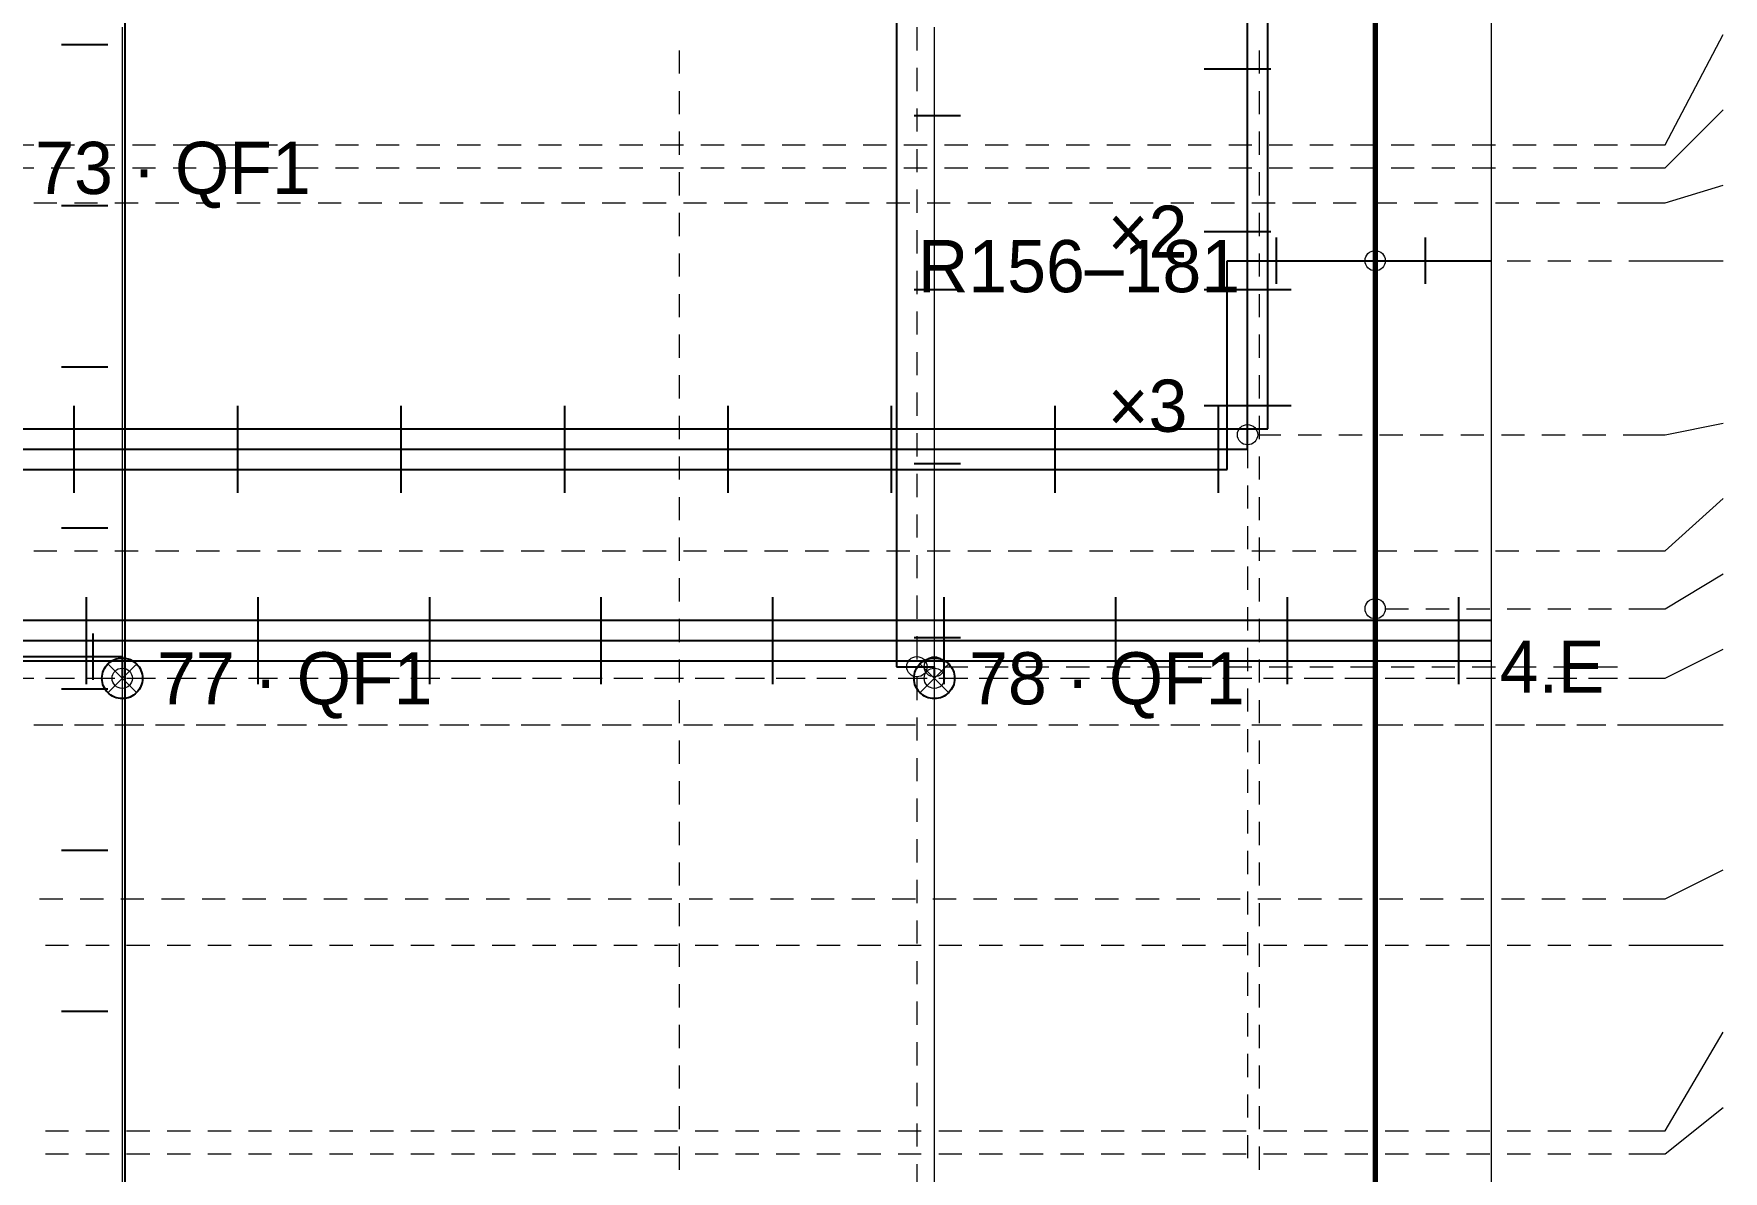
# Paper-space layout '08 Розгортки' of a CAD drawing. Header units: millimetres. Extents: x 0 to 841, y 0 to 594.
# Drawn here: x 729.1 to 787.4, y 454.8 to 494.1 of the extents above; entities that cross this region are included whole.
import ezdxf
from ezdxf.enums import TextEntityAlignment as Align

# ---------------------------------------------------------------- set-up
doc = ezdxf.new("R2010")
doc.units = ezdxf.units.MM
doc.linetypes.add('E_CABLE_DASH', pattern=[450, 300, -150])
for name, color, linetype in [('E-ELEV', 7, 'Continuous'), ('M-FIX', 7, 'Continuous'), ('W-CABLE-DEVICE', 1, 'E_CABLE_DASH'), ('W-CABLE-LIGHT', 1, 'E_CABLE_DASH'), ('W-CABLE-SOCKET', 1, 'E_CABLE_DASH')]:
    doc.layers.add(name, color=color, linetype=linetype)
doc.styles.add('PLEX_LIGHT', font='IBMPlexSans-Light.ttf')

psp = doc.layouts.new('08 Розгортки')

# ---------------------------------------------------------------- linework, layer by layer
at = {"layer": 'E-ELEV', "lineweight": 13, "true_color": 0xd9d3c8}
for p, q in [((732.156, 494.282), (732.156, 493.482)), ((759.556, 494.282), (759.556, 493.482)), ((760.156, 494.282), (760.156, 493.482)), ((732.156, 493.682), (732.156, 492.882)), ((751.356, 493.482), (751.356, 492.682)), ((760.156, 493.682), (760.156, 492.882)), ((771.356, 493.482), (771.356, 492.682)), ((732.156, 492.882), (732.156, 492.082)), ((759.556, 492.882), (759.556, 492.082)), ((760.156, 492.882), (760.156, 492.082)), ((732.156, 492.282), (732.156, 491.482)), ((760.156, 492.282), (760.156, 491.482)), ((751.356, 492.082), (751.356, 491.282)), ((771.356, 492.082), (771.356, 491.282)), ((732.156, 491.482), (732.156, 490.682)), ((759.556, 491.482), (759.556, 490.682)), ((760.156, 491.482), (760.156, 490.682)), ((732.156, 490.882), (732.156, 490.082)), ((751.356, 490.682), (751.356, 489.882)), ((760.156, 490.882), (760.156, 490.082)), ((771.356, 490.682), (771.356, 489.882)), ((728.306, 490.232), (729.106, 490.232)), ((729.706, 490.232), (730.506, 490.232)), ((731.106, 490.232), (731.906, 490.232)), ((732.156, 490.082), (732.156, 489.282)), ((732.506, 490.232), (733.306, 490.232)), ((733.906, 490.232), (734.706, 490.232)), ((735.306, 490.232), (736.106, 490.232)), ((736.706, 490.232), (737.506, 490.232)), ((738.106, 490.232), (738.906, 490.232)), ((739.506, 490.232), (740.306, 490.232)), ((740.906, 490.232), (741.706, 490.232)), ((742.306, 490.232), (743.106, 490.232)), ((743.706, 490.232), (744.506, 490.232)), ((745.106, 490.232), (745.906, 490.232)), ((746.506, 490.232), (747.306, 490.232)), ((747.906, 490.232), (748.706, 490.232)), ((749.306, 490.232), (750.106, 490.232)), ((750.706, 490.232), (751.506, 490.232)), ((752.106, 490.232), (752.906, 490.232)), ((753.506, 490.232), (754.306, 490.232)), ((754.906, 490.232), (755.706, 490.232)), ((756.306, 490.232), (757.106, 490.232)), ((757.706, 490.232), (758.506, 490.232)), ((759.106, 490.232), (759.906, 490.232)), ((759.556, 490.082), (759.556, 489.282)), ((760.156, 490.082), (760.156, 489.282)), ((760.506, 490.232), (761.306, 490.232)), ((761.906, 490.232), (762.706, 490.232)), ((763.306, 490.232), (764.106, 490.232)), ((764.706, 490.232), (765.506, 490.232)), ((766.106, 490.232), (766.906, 490.232)), ((767.506, 490.232), (768.306, 490.232)), ((768.906, 490.232), (769.706, 490.232)), ((770.306, 490.232), (771.106, 490.232)), ((771.706, 490.232), (772.506, 490.232)), ((773.106, 490.232), (773.906, 490.232)), ((774.506, 490.232), (775.306, 490.232)), ((775.906, 490.232), (776.706, 490.232)), ((777.306, 490.232), (778.106, 490.232)), ((778.706, 490.232), (779.506, 490.232)), ((780.106, 490.232), (780.906, 490.232)), ((781.506, 490.232), (782.306, 490.232)), ((782.906, 490.232), (783.706, 490.232)), ((728.306, 489.432), (729.106, 489.432)), ((729.706, 489.432), (730.506, 489.432)), ((731.106, 489.432), (731.906, 489.432)), ((732.156, 489.482), (732.156, 488.682)), ((732.506, 489.432), (733.306, 489.432)), ((733.906, 489.432), (734.706, 489.432)), ((735.306, 489.432), (736.106, 489.432)), ((736.706, 489.432), (737.506, 489.432)), ((738.106, 489.432), (738.906, 489.432)), ((739.506, 489.432), (740.306, 489.432)), ((740.906, 489.432), (741.706, 489.432)), ((742.306, 489.432), (743.106, 489.432)), ((743.706, 489.432), (744.506, 489.432)), ((745.106, 489.432), (745.906, 489.432)), ((746.506, 489.432), (747.306, 489.432)), ((747.906, 489.432), (748.706, 489.432)), ((749.306, 489.432), (750.106, 489.432)), ((750.706, 489.432), (751.506, 489.432)), ((752.106, 489.432), (752.906, 489.432)), ((753.506, 489.432), (754.306, 489.432)), ((754.906, 489.432), (755.706, 489.432)), ((756.306, 489.432), (757.106, 489.432)), ((757.706, 489.432), (758.506, 489.432)), ((759.106, 489.432), (759.906, 489.432)), ((760.156, 489.482), (760.156, 488.682)), ((760.506, 489.432), (761.306, 489.432)), ((761.906, 489.432), (762.706, 489.432)), ((763.306, 489.432), (764.106, 489.432)), ((764.706, 489.432), (765.506, 489.432)), ((766.106, 489.432), (766.906, 489.432)), ((767.506, 489.432), (768.306, 489.432)), ((768.906, 489.432), (769.706, 489.432)), ((770.306, 489.432), (771.106, 489.432)), ((771.706, 489.432), (772.506, 489.432)), ((773.106, 489.432), (773.906, 489.432)), ((774.506, 489.432), (775.306, 489.432)), ((775.906, 489.432), (776.706, 489.432)), ((777.306, 489.432), (778.106, 489.432)), ((778.706, 489.432), (779.506, 489.432)), ((780.106, 489.432), (780.906, 489.432)), ((781.506, 489.432), (782.306, 489.432)), ((782.906, 489.432), (783.706, 489.432)), ((751.356, 489.282), (751.356, 488.482)), ((771.356, 489.282), (771.356, 488.482)), ((729.106, 488.232), (729.906, 488.232)), ((730.506, 488.232), (731.306, 488.232)), ((731.906, 488.232), (732.706, 488.232)), ((732.156, 488.682), (732.156, 487.882)), ((733.306, 488.232), (734.106, 488.232)), ((734.706, 488.232), (735.506, 488.232)), ((736.106, 488.232), (736.906, 488.232)), ((737.506, 488.232), (738.306, 488.232)), ((738.906, 488.232), (739.706, 488.232)), ((740.306, 488.232), (741.106, 488.232)), ((741.706, 488.232), (742.506, 488.232)), ((743.106, 488.232), (743.906, 488.232)), ((744.506, 488.232), (745.306, 488.232)), ((745.906, 488.232), (746.706, 488.232)), ((747.306, 488.232), (748.106, 488.232)), ((748.706, 488.232), (749.506, 488.232)), ((750.106, 488.232), (750.906, 488.232)), ((751.506, 488.232), (752.306, 488.232)), ((752.906, 488.232), (753.706, 488.232)), ((754.306, 488.232), (755.106, 488.232)), ((755.706, 488.232), (756.506, 488.232)), ((757.106, 488.232), (757.906, 488.232)), ((758.506, 488.232), (759.306, 488.232)), ((759.556, 488.682), (759.556, 487.882)), ((759.906, 488.232), (760.706, 488.232)), ((760.156, 488.682), (760.156, 487.882)), ((761.306, 488.232), (762.106, 488.232)), ((762.706, 488.232), (763.506, 488.232)), ((764.106, 488.232), (764.906, 488.232)), ((765.506, 488.232), (766.306, 488.232)), ((766.906, 488.232), (767.706, 488.232)), ((768.306, 488.232), (769.106, 488.232)), ((769.706, 488.232), (770.506, 488.232)), ((771.106, 488.232), (771.906, 488.232)), ((772.506, 488.232), (773.306, 488.232)), ((773.906, 488.232), (774.706, 488.232)), ((775.306, 488.232), (776.106, 488.232)), ((776.706, 488.232), (777.506, 488.232)), ((778.106, 488.232), (778.906, 488.232)), ((779.506, 488.232), (780.306, 488.232)), ((780.906, 488.232), (781.706, 488.232)), ((782.306, 488.232), (783.106, 488.232)), ((783.706, 488.232), (784.156, 488.232)), ((732.156, 488.082), (732.156, 487.282)), ((751.356, 487.882), (751.356, 487.082)), ((760.156, 488.082), (760.156, 487.282)), ((771.356, 487.882), (771.356, 487.082)), ((732.156, 487.282), (732.156, 486.482)), ((759.556, 487.282), (759.556, 486.482)), ((760.156, 487.282), (760.156, 486.482)), ((732.156, 486.682), (732.156, 485.882)), ((751.356, 486.482), (751.356, 485.682)), ((760.156, 486.682), (760.156, 485.882)), ((771.356, 486.482), (771.356, 485.682)), ((732.156, 485.882), (732.156, 485.082)), ((759.556, 485.882), (759.556, 485.082)), ((760.156, 485.882), (760.156, 485.082)), ((775.706, 486.232), (776.506, 486.232)), ((777.106, 486.232), (777.906, 486.232)), ((778.506, 486.232), (779.306, 486.232)), ((779.906, 486.232), (780.706, 486.232)), ((781.306, 486.232), (782.106, 486.232)), ((782.706, 486.232), (783.506, 486.232)), ((784.106, 486.232), (784.156, 486.232)), ((732.156, 485.282), (732.156, 484.482)), ((760.156, 485.282), (760.156, 484.482)), ((751.356, 485.082), (751.356, 484.282)), ((771.356, 485.082), (771.356, 484.282)), ((732.156, 484.482), (732.156, 483.682)), ((759.556, 484.482), (759.556, 483.682)), ((760.156, 484.482), (760.156, 483.682)), ((732.156, 483.882), (732.156, 483.082)), ((751.356, 483.682), (751.356, 482.882)), ((760.156, 483.882), (760.156, 483.082)), ((771.356, 483.682), (771.356, 482.882)), ((732.156, 483.082), (732.156, 482.282)), ((759.556, 483.082), (759.556, 482.282)), ((760.156, 483.082), (760.156, 482.282)), ((732.156, 482.482), (732.156, 481.682)), ((760.156, 482.482), (760.156, 481.682)), ((751.356, 482.282), (751.356, 481.482)), ((771.356, 482.282), (771.356, 481.482)), ((732.156, 481.682), (732.156, 480.882)), ((759.556, 481.682), (759.556, 480.882)), ((760.156, 481.682), (760.156, 480.882)), ((732.156, 481.082), (732.156, 480.282)), ((751.356, 480.882), (751.356, 480.082)), ((760.156, 481.082), (760.156, 480.282)), ((771.356, 480.882), (771.356, 480.082)), ((732.156, 480.282), (732.156, 479.482)), ((759.556, 480.282), (759.556, 479.482)), ((760.156, 480.282), (760.156, 479.482)), ((771.306, 480.232), (772.106, 480.232)), ((772.706, 480.232), (773.506, 480.232)), ((774.106, 480.232), (774.906, 480.232)), ((775.506, 480.232), (776.306, 480.232)), ((776.906, 480.232), (777.706, 480.232)), ((778.306, 480.232), (779.106, 480.232)), ((779.706, 480.232), (780.506, 480.232)), ((781.106, 480.232), (781.906, 480.232)), ((782.506, 480.232), (783.306, 480.232)), ((783.906, 480.232), (784.156, 480.232)), ((732.156, 479.682), (732.156, 478.882)), ((751.356, 479.482), (751.356, 478.682)), ((760.156, 479.682), (760.156, 478.882)), ((770.956, 479.882), (770.956, 479.082)), ((771.356, 479.482), (771.356, 478.682)), ((732.156, 478.882), (732.156, 478.082)), ((759.556, 478.882), (759.556, 478.082)), ((760.156, 478.882), (760.156, 478.082)), ((732.156, 478.282), (732.156, 477.482)), ((760.156, 478.282), (760.156, 477.482)), ((770.956, 478.482), (770.956, 477.682)), ((751.356, 478.082), (751.356, 477.282)), ((771.356, 478.082), (771.356, 477.282)), ((732.156, 477.482), (732.156, 476.682)), ((759.556, 477.482), (759.556, 476.682)), ((760.156, 477.482), (760.156, 476.682)), ((770.956, 477.082), (770.956, 476.282)), ((732.156, 476.882), (732.156, 476.082)), ((751.356, 476.682), (751.356, 475.882)), ((760.156, 476.882), (760.156, 476.082)), ((771.356, 476.682), (771.356, 475.882)), ((729.106, 476.232), (729.906, 476.232)), ((730.506, 476.232), (731.306, 476.232)), ((731.906, 476.232), (732.706, 476.232)), ((732.156, 476.082), (732.156, 475.282)), ((733.306, 476.232), (734.106, 476.232)), ((734.706, 476.232), (735.506, 476.232)), ((736.106, 476.232), (736.906, 476.232)), ((737.506, 476.232), (738.306, 476.232)), ((738.906, 476.232), (739.706, 476.232)), ((740.306, 476.232), (741.106, 476.232)), ((741.706, 476.232), (742.506, 476.232)), ((743.106, 476.232), (743.906, 476.232)), ((744.506, 476.232), (745.306, 476.232)), ((745.906, 476.232), (746.706, 476.232)), ((747.306, 476.232), (748.106, 476.232)), ((748.706, 476.232), (749.506, 476.232)), ((750.106, 476.232), (750.906, 476.232)), ((751.506, 476.232), (752.306, 476.232)), ((752.906, 476.232), (753.706, 476.232)), ((754.306, 476.232), (755.106, 476.232)), ((755.706, 476.232), (756.506, 476.232)), ((757.106, 476.232), (757.906, 476.232)), ((758.506, 476.232), (759.306, 476.232)), ((759.556, 476.082), (759.556, 475.282)), ((759.906, 476.232), (760.706, 476.232)), ((760.156, 476.082), (760.156, 475.282)), ((761.306, 476.232), (762.106, 476.232)), ((762.706, 476.232), (763.506, 476.232)), ((764.106, 476.232), (764.906, 476.232)), ((765.506, 476.232), (766.306, 476.232)), ((766.906, 476.232), (767.706, 476.232)), ((768.306, 476.232), (769.106, 476.232)), ((769.706, 476.232), (770.506, 476.232)), ((771.106, 476.232), (771.906, 476.232)), ((772.506, 476.232), (773.306, 476.232)), ((773.906, 476.232), (774.706, 476.232)), ((775.306, 476.232), (776.106, 476.232)), ((776.706, 476.232), (777.506, 476.232)), ((778.106, 476.232), (778.906, 476.232)), ((779.506, 476.232), (780.306, 476.232)), ((780.906, 476.232), (781.706, 476.232)), ((782.306, 476.232), (783.106, 476.232)), ((783.706, 476.232), (784.156, 476.232)), ((732.156, 475.482), (732.156, 474.682)), ((760.156, 475.482), (760.156, 474.682)), ((770.956, 475.682), (770.956, 474.882)), ((751.356, 475.282), (751.356, 474.482)), ((771.356, 475.282), (771.356, 474.482)), ((732.156, 474.682), (732.156, 473.882)), ((759.556, 474.682), (759.556, 473.882)), ((760.156, 474.682), (760.156, 473.882)), ((770.956, 474.282), (770.956, 473.482)), ((775.706, 474.232), (776.506, 474.232)), ((777.106, 474.232), (777.906, 474.232)), ((778.506, 474.232), (779.306, 474.232)), ((779.906, 474.232), (780.706, 474.232)), ((781.306, 474.232), (782.106, 474.232)), ((782.706, 474.232), (783.506, 474.232)), ((784.106, 474.232), (784.156, 474.232)), ((732.156, 474.082), (732.156, 473.282)), ((751.356, 473.882), (751.356, 473.082)), ((760.156, 474.082), (760.156, 473.282)), ((771.356, 473.882), (771.356, 473.082)), ((732.156, 473.282), (732.156, 472.482)), ((759.556, 473.282), (759.556, 472.482)), ((760.156, 473.282), (760.156, 472.482)), ((732.156, 472.682), (732.156, 471.882)), ((751.356, 472.482), (751.356, 471.682)), ((760.156, 472.682), (760.156, 471.882)), ((770.956, 472.882), (770.956, 472.082)), ((771.356, 472.482), (771.356, 471.682)), ((728.306, 471.832), (729.106, 471.832)), ((728.306, 471.832), (729.106, 471.832)), ((729.506, 471.832), (730.306, 471.832)), ((729.706, 471.832), (730.506, 471.832)), ((729.706, 471.832), (730.506, 471.832)), ((730.906, 471.832), (731.706, 471.832)), ((731.106, 471.832), (731.906, 471.832)), ((731.106, 471.832), (731.906, 471.832)), ((732.156, 471.882), (732.156, 471.082)), ((732.306, 471.832), (733.106, 471.832)), ((732.506, 471.832), (733.306, 471.832)), ((732.506, 471.832), (733.306, 471.832)), ((732.506, 471.832), (733.306, 471.832)), ((733.706, 471.832), (734.506, 471.832)), ((733.906, 471.832), (734.706, 471.832)), ((733.906, 471.832), (734.706, 471.832)), ((733.906, 471.832), (734.706, 471.832)), ((735.106, 471.832), (735.906, 471.832)), ((735.306, 471.832), (736.106, 471.832)), ((735.306, 471.832), (736.106, 471.832)), ((735.306, 471.832), (736.106, 471.832)), ((736.506, 471.832), (737.306, 471.832)), ((736.706, 471.832), (737.506, 471.832)), ((736.706, 471.832), (737.506, 471.832)), ((736.706, 471.832), (737.506, 471.832)), ((737.906, 471.832), (738.706, 471.832)), ((738.106, 471.832), (738.906, 471.832)), ((738.106, 471.832), (738.906, 471.832)), ((738.106, 471.832), (738.906, 471.832)), ((739.306, 471.832), (740.106, 471.832)), ((739.506, 471.832), (740.306, 471.832)), ((739.506, 471.832), (740.306, 471.832)), ((739.506, 471.832), (740.306, 471.832)), ((740.706, 471.832), (741.506, 471.832)), ((740.906, 471.832), (741.706, 471.832)), ((740.906, 471.832), (741.706, 471.832)), ((740.906, 471.832), (741.706, 471.832)), ((742.106, 471.832), (742.906, 471.832)), ((742.306, 471.832), (743.106, 471.832)), ((742.306, 471.832), (743.106, 471.832)), ((742.306, 471.832), (743.106, 471.832)), ((743.506, 471.832), (744.306, 471.832)), ((743.706, 471.832), (744.506, 471.832)), ((743.706, 471.832), (744.506, 471.832)), ((743.706, 471.832), (744.506, 471.832)), ((744.906, 471.832), (745.706, 471.832)), ((745.106, 471.832), (745.906, 471.832)), ((745.106, 471.832), (745.906, 471.832)), ((745.106, 471.832), (745.906, 471.832)), ((746.306, 471.832), (747.106, 471.832)), ((746.506, 471.832), (747.306, 471.832)), ((746.506, 471.832), (747.306, 471.832)), ((746.506, 471.832), (747.306, 471.832)), ((747.706, 471.832), (748.506, 471.832)), ((747.906, 471.832), (748.706, 471.832)), ((747.906, 471.832), (748.706, 471.832)), ((747.906, 471.832), (748.706, 471.832)), ((749.106, 471.832), (749.906, 471.832)), ((749.306, 471.832), (750.106, 471.832)), ((749.306, 471.832), (750.106, 471.832)), ((749.306, 471.832), (750.106, 471.832)), ((750.506, 471.832), (751.306, 471.832)), ((750.706, 471.832), (751.506, 471.832)), ((750.706, 471.832), (751.506, 471.832)), ((750.706, 471.832), (751.506, 471.832)), ((751.906, 471.832), (752.706, 471.832)), ((752.106, 471.832), (752.906, 471.832)), ((752.106, 471.832), (752.906, 471.832)), ((752.106, 471.832), (752.906, 471.832)), ((753.306, 471.832), (754.106, 471.832)), ((753.506, 471.832), (754.306, 471.832)), ((753.506, 471.832), (754.306, 471.832)), ((753.506, 471.832), (754.306, 471.832)), ((754.706, 471.832), (755.506, 471.832)), ((754.906, 471.832), (755.706, 471.832)), ((754.906, 471.832), (755.706, 471.832)), ((754.906, 471.832), (755.706, 471.832)), ((756.106, 471.832), (756.906, 471.832)), ((756.306, 471.832), (757.106, 471.832)), ((756.306, 471.832), (757.106, 471.832)), ((756.306, 471.832), (757.106, 471.832)), ((757.506, 471.832), (758.306, 471.832)), ((757.706, 471.832), (758.506, 471.832)), ((757.706, 471.832), (758.506, 471.832)), ((757.706, 471.832), (758.506, 471.832)), ((758.906, 471.832), (759.706, 471.832)), ((759.106, 471.832), (759.906, 471.832)), ((759.106, 471.832), (759.906, 471.832)), ((759.106, 471.832), (759.906, 471.832)), ((759.556, 471.882), (759.556, 471.082)), ((759.556, 471.882), (759.556, 471.082)), ((760.156, 471.882), (760.156, 471.082)), ((760.306, 471.832), (761.106, 471.832)), ((760.506, 472.232), (761.306, 472.232)), ((760.506, 471.832), (761.306, 471.832)), ((760.506, 471.832), (761.306, 471.832)), ((760.506, 471.832), (761.306, 471.832)), ((760.506, 471.832), (761.306, 471.832)), ((761.706, 471.832), (762.506, 471.832)), ((761.906, 472.232), (762.706, 472.232)), ((761.906, 471.832), (762.706, 471.832)), ((761.906, 471.832), (762.706, 471.832)), ((761.906, 471.832), (762.706, 471.832)), ((761.906, 471.832), (762.706, 471.832)), ((763.106, 471.832), (763.906, 471.832)), ((763.306, 472.232), (764.106, 472.232)), ((763.306, 471.832), (764.106, 471.832)), ((763.306, 471.832), (764.106, 471.832)), ((763.306, 471.832), (764.106, 471.832)), ((763.306, 471.832), (764.106, 471.832)), ((764.506, 471.832), (765.306, 471.832)), ((764.706, 472.232), (765.506, 472.232)), ((764.706, 471.832), (765.506, 471.832)), ((764.706, 471.832), (765.506, 471.832)), ((764.706, 471.832), (765.506, 471.832)), ((764.706, 471.832), (765.506, 471.832)), ((765.906, 471.832), (766.706, 471.832)), ((766.106, 472.232), (766.906, 472.232)), ((766.106, 471.832), (766.906, 471.832)), ((766.106, 471.832), (766.906, 471.832)), ((766.106, 471.832), (766.906, 471.832)), ((766.106, 471.832), (766.906, 471.832)), ((767.306, 471.832), (768.106, 471.832)), ((767.506, 472.232), (768.306, 472.232)), ((767.506, 471.832), (768.306, 471.832)), ((767.506, 471.832), (768.306, 471.832)), ((767.506, 471.832), (768.306, 471.832)), ((767.506, 471.832), (768.306, 471.832)), ((768.706, 471.832), (769.506, 471.832)), ((768.906, 472.232), (769.706, 472.232)), ((768.906, 471.832), (769.706, 471.832)), ((768.906, 471.832), (769.706, 471.832)), ((768.906, 471.832), (769.706, 471.832)), ((768.906, 471.832), (769.706, 471.832)), ((770.106, 471.832), (770.906, 471.832)), ((770.306, 472.232), (771.106, 472.232)), ((770.306, 471.832), (771.106, 471.832)), ((770.306, 471.832), (771.106, 471.832)), ((770.306, 471.832), (771.106, 471.832)), ((770.306, 471.832), (771.106, 471.832)), ((771.506, 471.832), (772.306, 471.832)), ((771.706, 472.232), (772.506, 472.232)), ((771.706, 471.832), (772.506, 471.832)), ((771.706, 471.832), (772.506, 471.832)), ((771.706, 471.832), (772.506, 471.832)), ((771.706, 471.832), (772.506, 471.832)), ((772.906, 471.832), (773.706, 471.832)), ((773.106, 472.232), (773.906, 472.232)), ((773.106, 471.832), (773.906, 471.832)), ((773.106, 471.832), (773.906, 471.832)), ((773.106, 471.832), (773.906, 471.832)), ((773.106, 471.832), (773.906, 471.832)), ((774.306, 471.832), (775.106, 471.832)), ((774.506, 472.232), (775.306, 472.232)), ((774.506, 471.832), (775.306, 471.832)), ((774.506, 471.832), (775.306, 471.832)), ((774.506, 471.832), (775.306, 471.832)), ((774.506, 471.832), (775.306, 471.832)), ((775.706, 471.832), (776.506, 471.832)), ((775.906, 472.232), (776.706, 472.232)), ((775.906, 471.832), (776.706, 471.832)), ((775.906, 471.832), (776.706, 471.832)), ((775.906, 471.832), (776.706, 471.832)), ((775.906, 471.832), (776.706, 471.832)), ((777.106, 471.832), (777.906, 471.832)), ((777.306, 472.232), (778.106, 472.232)), ((777.306, 471.832), (778.106, 471.832)), ((777.306, 471.832), (778.106, 471.832)), ((777.306, 471.832), (778.106, 471.832)), ((777.306, 471.832), (778.106, 471.832)), ((778.506, 471.832), (779.306, 471.832)), ((778.706, 472.232), (779.506, 472.232)), ((778.706, 471.832), (779.506, 471.832)), ((778.706, 471.832), (779.506, 471.832)), ((778.706, 471.832), (779.506, 471.832)), ((778.706, 471.832), (779.506, 471.832)), ((779.906, 471.832), (780.706, 471.832)), ((780.106, 472.232), (780.906, 472.232)), ((780.106, 471.832), (780.906, 471.832)), ((780.106, 471.832), (780.906, 471.832)), ((780.106, 471.832), (780.906, 471.832)), ((780.106, 471.832), (780.906, 471.832)), ((781.306, 471.832), (782.106, 471.832)), ((781.506, 472.232), (782.306, 472.232)), ((781.506, 471.832), (782.306, 471.832)), ((781.506, 471.832), (782.306, 471.832)), ((781.506, 471.832), (782.306, 471.832)), ((781.506, 471.832), (782.306, 471.832)), ((782.706, 471.832), (783.506, 471.832)), ((782.906, 472.232), (783.706, 472.232)), ((782.906, 471.832), (783.706, 471.832)), ((782.906, 471.832), (783.706, 471.832)), ((782.906, 471.832), (783.706, 471.832)), ((782.906, 471.832), (783.706, 471.832)), ((784.106, 471.832), (784.156, 471.832)), ((732.156, 471.482), (732.156, 470.682)), ((732.156, 471.282), (732.156, 470.482)), ((760.156, 471.482), (760.156, 470.682)), ((760.156, 471.282), (760.156, 470.482)), ((770.956, 471.482), (770.956, 470.682)), ((751.356, 471.082), (751.356, 470.282)), ((771.356, 471.082), (771.356, 470.282)), ((729.106, 470.232), (729.906, 470.232)), ((729.306, 470.232), (730.106, 470.232)), ((730.506, 470.232), (731.306, 470.232)), ((730.706, 470.232), (731.506, 470.232)), ((731.906, 470.232), (732.706, 470.232)), ((732.106, 470.232), (732.906, 470.232)), ((732.156, 470.482), (732.156, 469.682)), ((732.156, 470.082), (732.156, 469.282)), ((733.306, 470.232), (734.106, 470.232)), ((733.506, 470.232), (734.306, 470.232)), ((734.706, 470.232), (735.506, 470.232)), ((734.906, 470.232), (735.706, 470.232)), ((736.106, 470.232), (736.906, 470.232)), ((736.306, 470.232), (737.106, 470.232)), ((737.506, 470.232), (738.306, 470.232)), ((737.706, 470.232), (738.506, 470.232)), ((738.906, 470.232), (739.706, 470.232)), ((739.106, 470.232), (739.906, 470.232)), ((740.306, 470.232), (741.106, 470.232)), ((740.506, 470.232), (741.306, 470.232)), ((741.706, 470.232), (742.506, 470.232)), ((741.906, 470.232), (742.706, 470.232)), ((743.106, 470.232), (743.906, 470.232)), ((743.306, 470.232), (744.106, 470.232)), ((744.506, 470.232), (745.306, 470.232)), ((744.706, 470.232), (745.506, 470.232)), ((745.906, 470.232), (746.706, 470.232)), ((746.106, 470.232), (746.906, 470.232)), ((747.306, 470.232), (748.106, 470.232)), ((747.506, 470.232), (748.306, 470.232)), ((748.706, 470.232), (749.506, 470.232)), ((748.906, 470.232), (749.706, 470.232)), ((750.106, 470.232), (750.906, 470.232)), ((750.306, 470.232), (751.106, 470.232)), ((751.506, 470.232), (752.306, 470.232)), ((751.706, 470.232), (752.506, 470.232)), ((752.906, 470.232), (753.706, 470.232)), ((753.106, 470.232), (753.906, 470.232)), ((754.306, 470.232), (755.106, 470.232)), ((754.506, 470.232), (755.306, 470.232)), ((755.706, 470.232), (756.506, 470.232)), ((755.906, 470.232), (756.706, 470.232)), ((757.106, 470.232), (757.906, 470.232)), ((757.306, 470.232), (758.106, 470.232)), ((758.506, 470.232), (759.306, 470.232)), ((758.706, 470.232), (759.506, 470.232)), ((759.556, 470.482), (759.556, 469.682)), ((759.556, 470.482), (759.556, 469.682)), ((759.906, 470.232), (760.706, 470.232)), ((760.106, 470.232), (760.906, 470.232)), ((760.156, 470.482), (760.156, 469.682)), ((760.156, 470.082), (760.156, 469.282)), ((761.306, 470.232), (762.106, 470.232)), ((761.506, 470.232), (762.306, 470.232)), ((762.706, 470.232), (763.506, 470.232)), ((762.906, 470.232), (763.706, 470.232)), ((764.106, 470.232), (764.906, 470.232)), ((764.306, 470.232), (765.106, 470.232)), ((765.506, 470.232), (766.306, 470.232)), ((765.706, 470.232), (766.506, 470.232)), ((766.906, 470.232), (767.706, 470.232)), ((767.106, 470.232), (767.906, 470.232)), ((768.306, 470.232), (769.106, 470.232)), ((768.506, 470.232), (769.306, 470.232)), ((769.706, 470.232), (770.506, 470.232)), ((769.906, 470.232), (770.706, 470.232)), ((770.956, 470.082), (770.956, 469.282)), ((771.106, 470.232), (771.906, 470.232)), ((771.306, 470.232), (772.106, 470.232)), ((772.506, 470.232), (773.306, 470.232)), ((772.706, 470.232), (773.506, 470.232)), ((773.906, 470.232), (774.706, 470.232)), ((774.106, 470.232), (774.906, 470.232)), ((775.306, 470.232), (776.106, 470.232)), ((775.506, 470.232), (776.306, 470.232)), ((776.706, 470.232), (777.506, 470.232)), ((776.906, 470.232), (777.706, 470.232)), ((778.106, 470.232), (778.906, 470.232)), ((778.306, 470.232), (779.106, 470.232)), ((779.506, 470.232), (780.306, 470.232)), ((779.706, 470.232), (780.506, 470.232)), ((780.906, 470.232), (781.706, 470.232)), ((781.106, 470.232), (781.906, 470.232)), ((782.306, 470.232), (783.106, 470.232)), ((782.506, 470.232), (783.306, 470.232)), ((783.706, 470.232), (784.156, 470.232)), ((783.906, 470.232), (784.156, 470.232)), ((732.156, 469.882), (732.156, 469.082)), ((751.356, 469.682), (751.356, 468.882)), ((760.156, 469.882), (760.156, 469.082)), ((771.356, 469.682), (771.356, 468.882)), ((732.156, 469.082), (732.156, 468.282)), ((759.556, 469.082), (759.556, 468.282)), ((759.556, 469.082), (759.556, 468.282)), ((760.156, 469.082), (760.156, 468.282)), ((732.156, 468.682), (732.156, 467.882)), ((732.156, 468.482), (732.156, 467.682)), ((760.156, 468.682), (760.156, 467.882)), ((760.156, 468.482), (760.156, 467.682)), ((770.956, 468.682), (770.956, 467.882)), ((751.356, 468.282), (751.356, 467.482)), ((771.356, 468.282), (771.356, 467.482)), ((732.156, 467.682), (732.156, 466.882)), ((732.156, 467.282), (732.156, 466.482)), ((759.556, 467.682), (759.556, 466.882)), ((759.556, 467.682), (759.556, 466.882)), ((760.156, 467.682), (760.156, 466.882)), ((760.156, 467.282), (760.156, 466.482)), ((770.956, 467.282), (770.956, 466.482)), ((732.156, 467.082), (732.156, 466.282)), ((751.356, 466.882), (751.356, 466.082)), ((760.156, 467.082), (760.156, 466.282)), ((771.356, 466.882), (771.356, 466.082)), ((732.156, 466.282), (732.156, 465.482)), ((759.556, 466.282), (759.556, 465.482)), ((759.556, 466.282), (759.556, 465.482)), ((760.156, 466.282), (760.156, 465.482)), ((732.156, 465.882), (732.156, 465.082)), ((732.156, 465.682), (732.156, 464.882)), ((751.356, 465.482), (751.356, 464.682)), ((760.156, 465.882), (760.156, 465.082)), ((760.156, 465.682), (760.156, 464.882)), ((770.956, 465.882), (770.956, 465.082)), ((771.356, 465.482), (771.356, 464.682)), ((732.156, 464.882), (732.156, 464.082)), ((759.556, 464.882), (759.556, 464.082)), ((759.556, 464.882), (759.556, 464.082)), ((760.156, 464.882), (760.156, 464.082)), ((732.156, 464.482), (732.156, 463.682)), ((732.156, 464.282), (732.156, 463.482)), ((760.156, 464.482), (760.156, 463.682)), ((760.156, 464.282), (760.156, 463.482)), ((770.956, 464.482), (770.956, 463.682)), ((729.306, 464.232), (730.106, 464.232)), ((730.706, 464.232), (731.506, 464.232)), ((732.106, 464.232), (732.906, 464.232)), ((733.506, 464.232), (734.306, 464.232)), ((734.906, 464.232), (735.706, 464.232)), ((736.306, 464.232), (737.106, 464.232)), ((737.706, 464.232), (738.506, 464.232)), ((739.106, 464.232), (739.906, 464.232)), ((740.506, 464.232), (741.306, 464.232)), ((741.906, 464.232), (742.706, 464.232)), ((743.306, 464.232), (744.106, 464.232)), ((744.706, 464.232), (745.506, 464.232)), ((746.106, 464.232), (746.906, 464.232)), ((747.506, 464.232), (748.306, 464.232)), ((748.906, 464.232), (749.706, 464.232)), ((750.306, 464.232), (751.106, 464.232)), ((751.356, 464.082), (751.356, 463.282)), ((751.706, 464.232), (752.506, 464.232)), ((753.106, 464.232), (753.906, 464.232)), ((754.506, 464.232), (755.306, 464.232)), ((755.906, 464.232), (756.706, 464.232)), ((757.306, 464.232), (758.106, 464.232)), ((758.706, 464.232), (759.506, 464.232)), ((760.106, 464.232), (760.906, 464.232)), ((761.506, 464.232), (762.306, 464.232)), ((762.906, 464.232), (763.706, 464.232)), ((764.306, 464.232), (765.106, 464.232)), ((765.706, 464.232), (766.506, 464.232)), ((767.106, 464.232), (767.906, 464.232)), ((768.506, 464.232), (769.306, 464.232)), ((769.906, 464.232), (770.706, 464.232)), ((771.306, 464.232), (772.106, 464.232)), ((771.356, 464.082), (771.356, 463.282)), ((772.706, 464.232), (773.506, 464.232)), ((774.106, 464.232), (774.906, 464.232)), ((775.506, 464.232), (776.306, 464.232)), ((776.906, 464.232), (777.706, 464.232)), ((778.306, 464.232), (779.106, 464.232)), ((779.706, 464.232), (780.506, 464.232)), ((781.106, 464.232), (781.906, 464.232)), ((782.506, 464.232), (783.306, 464.232)), ((783.906, 464.232), (784.156, 464.232)), ((732.156, 463.482), (732.156, 462.682)), ((759.556, 463.482), (759.556, 462.682)), ((759.556, 463.482), (759.556, 462.682)), ((760.156, 463.482), (760.156, 462.682)), ((729.506, 462.632), (730.306, 462.632)), ((730.906, 462.632), (731.706, 462.632)), ((732.156, 463.082), (732.156, 462.282)), ((732.156, 462.882), (732.156, 462.082)), ((732.306, 462.632), (733.106, 462.632)), ((733.706, 462.632), (734.506, 462.632)), ((735.106, 462.632), (735.906, 462.632)), ((736.506, 462.632), (737.306, 462.632)), ((737.906, 462.632), (738.706, 462.632)), ((739.306, 462.632), (740.106, 462.632)), ((740.706, 462.632), (741.506, 462.632)), ((742.106, 462.632), (742.906, 462.632)), ((743.506, 462.632), (744.306, 462.632)), ((744.906, 462.632), (745.706, 462.632)), ((746.306, 462.632), (747.106, 462.632)), ((747.706, 462.632), (748.506, 462.632)), ((749.106, 462.632), (749.906, 462.632)), ((750.506, 462.632), (751.306, 462.632)), ((751.356, 462.682), (751.356, 461.882)), ((751.906, 462.632), (752.706, 462.632)), ((753.306, 462.632), (754.106, 462.632)), ((754.706, 462.632), (755.506, 462.632)), ((756.106, 462.632), (756.906, 462.632)), ((757.506, 462.632), (758.306, 462.632)), ((758.906, 462.632), (759.706, 462.632)), ((760.156, 463.082), (760.156, 462.282)), ((760.156, 462.882), (760.156, 462.082)), ((760.306, 462.632), (761.106, 462.632)), ((761.706, 462.632), (762.506, 462.632)), ((763.106, 462.632), (763.906, 462.632)), ((764.506, 462.632), (765.306, 462.632)), ((765.906, 462.632), (766.706, 462.632)), ((767.306, 462.632), (768.106, 462.632)), ((768.706, 462.632), (769.506, 462.632)), ((770.106, 462.632), (770.906, 462.632)), ((770.956, 463.082), (770.956, 462.282)), ((771.356, 462.682), (771.356, 461.882)), ((771.506, 462.632), (772.306, 462.632)), ((772.906, 462.632), (773.706, 462.632)), ((774.306, 462.632), (775.106, 462.632)), ((775.706, 462.632), (776.506, 462.632)), ((777.106, 462.632), (777.906, 462.632)), ((778.506, 462.632), (779.306, 462.632)), ((779.906, 462.632), (780.706, 462.632)), ((781.306, 462.632), (782.106, 462.632)), ((782.706, 462.632), (783.506, 462.632)), ((784.106, 462.632), (784.156, 462.632)), ((732.156, 462.082), (732.156, 461.282)), ((759.556, 462.082), (759.556, 461.282)), ((759.556, 462.082), (759.556, 461.282)), ((760.156, 462.082), (760.156, 461.282)), ((732.156, 461.682), (732.156, 460.882)), ((732.156, 461.482), (732.156, 460.682)), ((760.156, 461.682), (760.156, 460.882)), ((760.156, 461.482), (760.156, 460.682)), ((770.956, 461.682), (770.956, 460.882)), ((751.356, 461.282), (751.356, 460.482)), ((771.356, 461.282), (771.356, 460.482)), ((732.156, 460.682), (732.156, 459.882)), ((732.156, 460.282), (732.156, 459.482)), ((759.556, 460.682), (759.556, 459.882)), ((759.556, 460.682), (759.556, 459.882)), ((760.156, 460.682), (760.156, 459.882)), ((760.156, 460.282), (760.156, 459.482)), ((770.956, 460.282), (770.956, 459.482)), ((732.156, 460.082), (732.156, 459.282)), ((751.356, 459.882), (751.356, 459.082)), ((760.156, 460.082), (760.156, 459.282)), ((771.356, 459.882), (771.356, 459.082)), ((732.156, 459.282), (732.156, 458.482)), ((759.556, 459.282), (759.556, 458.482)), ((759.556, 459.282), (759.556, 458.482)), ((760.156, 459.282), (760.156, 458.482)), ((732.156, 458.882), (732.156, 458.082)), ((732.156, 458.682), (732.156, 457.882)), ((751.356, 458.482), (751.356, 457.682)), ((760.156, 458.882), (760.156, 458.082)), ((760.156, 458.682), (760.156, 457.882)), ((770.956, 458.882), (770.956, 458.082)), ((771.356, 458.482), (771.356, 457.682)), ((732.156, 457.882), (732.156, 457.082)), ((759.556, 457.882), (759.556, 457.082)), ((759.556, 457.882), (759.556, 457.082)), ((760.156, 457.882), (760.156, 457.082)), ((732.156, 457.482), (732.156, 456.682)), ((732.156, 457.282), (732.156, 456.482)), ((760.156, 457.482), (760.156, 456.682)), ((760.156, 457.282), (760.156, 456.482)), ((770.956, 457.482), (770.956, 456.682)), ((751.356, 457.082), (751.356, 456.282)), ((771.356, 457.082), (771.356, 456.282)), ((729.506, 456.232), (730.306, 456.232)), ((730.906, 456.232), (731.706, 456.232)), ((732.156, 456.482), (732.156, 455.682)), ((732.306, 456.232), (733.106, 456.232)), ((733.706, 456.232), (734.506, 456.232)), ((735.106, 456.232), (735.906, 456.232)), ((736.506, 456.232), (737.306, 456.232)), ((737.906, 456.232), (738.706, 456.232)), ((739.306, 456.232), (740.106, 456.232)), ((740.706, 456.232), (741.506, 456.232)), ((742.106, 456.232), (742.906, 456.232)), ((743.506, 456.232), (744.306, 456.232)), ((744.906, 456.232), (745.706, 456.232)), ((746.306, 456.232), (747.106, 456.232)), ((747.706, 456.232), (748.506, 456.232)), ((749.106, 456.232), (749.906, 456.232)), ((750.506, 456.232), (751.306, 456.232)), ((751.906, 456.232), (752.706, 456.232)), ((753.306, 456.232), (754.106, 456.232)), ((754.706, 456.232), (755.506, 456.232)), ((756.106, 456.232), (756.906, 456.232)), ((757.506, 456.232), (758.306, 456.232)), ((758.906, 456.232), (759.706, 456.232)), ((759.556, 456.482), (759.556, 455.682)), ((759.556, 456.482), (759.556, 455.682)), ((760.156, 456.482), (760.156, 455.682)), ((760.306, 456.232), (761.106, 456.232)), ((761.706, 456.232), (762.506, 456.232)), ((763.106, 456.232), (763.906, 456.232)), ((764.506, 456.232), (765.306, 456.232)), ((765.906, 456.232), (766.706, 456.232)), ((767.306, 456.232), (768.106, 456.232)), ((768.706, 456.232), (769.506, 456.232)), ((770.106, 456.232), (770.906, 456.232)), ((771.506, 456.232), (772.306, 456.232)), ((772.906, 456.232), (773.706, 456.232)), ((774.306, 456.232), (775.106, 456.232)), ((775.706, 456.232), (776.506, 456.232)), ((777.106, 456.232), (777.906, 456.232)), ((778.506, 456.232), (779.306, 456.232)), ((779.906, 456.232), (780.706, 456.232)), ((781.306, 456.232), (782.106, 456.232)), ((782.706, 456.232), (783.506, 456.232)), ((784.106, 456.232), (784.156, 456.232)), ((732.156, 456.082), (732.156, 455.282)), ((732.156, 455.882), (732.156, 455.082)), ((751.356, 455.682), (751.356, 454.882)), ((760.156, 456.082), (760.156, 455.282)), ((760.156, 455.882), (760.156, 455.082)), ((770.956, 456.082), (770.956, 455.282)), ((771.356, 455.682), (771.356, 454.882)), ((729.506, 455.432), (730.306, 455.432)), ((730.906, 455.432), (731.706, 455.432)), ((732.156, 455.082), (732.156, 454.282)), ((732.306, 455.432), (733.106, 455.432)), ((733.706, 455.432), (734.506, 455.432)), ((735.106, 455.432), (735.906, 455.432)), ((736.506, 455.432), (737.306, 455.432)), ((737.906, 455.432), (738.706, 455.432)), ((739.306, 455.432), (740.106, 455.432)), ((740.706, 455.432), (741.506, 455.432)), ((742.106, 455.432), (742.906, 455.432)), ((743.506, 455.432), (744.306, 455.432)), ((744.906, 455.432), (745.706, 455.432)), ((746.306, 455.432), (747.106, 455.432)), ((747.706, 455.432), (748.506, 455.432)), ((749.106, 455.432), (749.906, 455.432)), ((750.506, 455.432), (751.306, 455.432)), ((751.906, 455.432), (752.706, 455.432)), ((753.306, 455.432), (754.106, 455.432)), ((754.706, 455.432), (755.506, 455.432)), ((756.106, 455.432), (756.906, 455.432)), ((757.506, 455.432), (758.306, 455.432)), ((758.906, 455.432), (759.706, 455.432)), ((759.556, 455.082), (759.556, 454.282)), ((759.556, 455.082), (759.556, 454.282)), ((760.156, 455.082), (760.156, 454.282)), ((760.306, 455.432), (761.106, 455.432)), ((761.706, 455.432), (762.506, 455.432)), ((763.106, 455.432), (763.906, 455.432)), ((764.506, 455.432), (765.306, 455.432)), ((765.906, 455.432), (766.706, 455.432)), ((767.306, 455.432), (768.106, 455.432)), ((768.706, 455.432), (769.506, 455.432)), ((770.106, 455.432), (770.906, 455.432)), ((771.506, 455.432), (772.306, 455.432)), ((772.906, 455.432), (773.706, 455.432)), ((774.306, 455.432), (775.106, 455.432)), ((775.706, 455.432), (776.506, 455.432)), ((777.106, 455.432), (777.906, 455.432)), ((778.506, 455.432), (779.306, 455.432)), ((779.906, 455.432), (780.706, 455.432)), ((781.306, 455.432), (782.106, 455.432)), ((782.706, 455.432), (783.506, 455.432)), ((784.106, 455.432), (784.156, 455.432))]:
    psp.add_line(p, q, dxfattribs=at)
at = {"layer": 'E-ELEV', "lineweight": 13, "true_color": 0x29251f}
for p, q in [((785.356, 490.232), (787.356, 494.032)), ((785.356, 489.432), (787.356, 491.432)), ((784.156, 490.232), (785.356, 490.232)), ((784.156, 489.432), (785.356, 489.432)), ((785.356, 488.232), (787.356, 488.832)), ((784.156, 488.232), (785.356, 488.232)), ((784.156, 486.232), (785.356, 486.232)), ((785.356, 486.232), (787.356, 486.232)), ((785.356, 480.232), (787.356, 480.632)), ((784.156, 480.232), (785.356, 480.232)), ((785.356, 476.232), (787.356, 478.032)), ((784.156, 476.232), (785.356, 476.232)), ((785.356, 474.232), (787.356, 475.432)), ((784.156, 474.232), (785.356, 474.232)), ((785.356, 471.832), (787.356, 472.832)), ((784.156, 471.832), (785.356, 471.832)), ((784.156, 470.232), (785.356, 470.232)), ((785.356, 470.232), (787.356, 470.232)), ((785.356, 464.232), (787.356, 465.232)), ((784.156, 464.232), (785.356, 464.232)), ((784.156, 462.632), (785.356, 462.632)), ((785.356, 462.632), (787.356, 462.632)), ((785.356, 456.232), (787.356, 459.632)), ((785.356, 455.432), (787.356, 457.032)), ((784.156, 456.232), (785.356, 456.232)), ((784.156, 455.432), (785.356, 455.432))]:
    psp.add_line(p, q, dxfattribs=at)
at = {"layer": 'E-ELEV', "lineweight": 13, "true_color": 0xd9d3c8}
psp.add_lwpolyline([(632.556, 401.232), (632.556, 485.432), (697.956, 485.432), (697.956, 543.232), (779.356, 543.232), (779.356, 401.232), (673.556, 401.232), (671.556, 401.232), (632.556, 401.232)], close=True, dxfattribs=at)
at = {"layer": 'E-ELEV', "lineweight": 70, "true_color": 0x29251f}
psp.add_lwpolyline([(634.556, 409.232), (634.556, 483.432), (699.956, 483.432), (699.956, 535.232), (775.356, 535.232), (775.356, 409.232), (673.556, 409.232), (673.556, 447.232), (681.956, 447.232), (681.956, 460.032), (663.956, 460.032), (663.956, 447.232), (671.556, 447.232), (671.556, 409.232)], close=True, dxfattribs=at)
at = {"layer": 'E-ELEV', "lineweight": 13, "true_color": 0x9a9288}
for centre in [(775.356, 486.232), (770.956, 480.232), (770.956, 480.232), (775.356, 474.232), (759.556, 472.232), (760.156, 472.232), (732.156, 471.832), (732.156, 471.832), (760.156, 471.832), (760.156, 471.832)]:
    psp.add_circle(centre, 0.35, dxfattribs=at)
at = {"layer": 'M-FIX', "lineweight": 25, "true_color": 0x29251f}
for p, q in [((731.656, 493.677), (730.056, 493.677)), ((771.756, 492.832), (769.456, 492.832)), ((761.056, 491.232), (759.456, 491.232)), ((731.656, 488.121), (730.056, 488.121)), ((771.756, 487.232), (769.456, 487.232)), ((771.956, 485.432), (771.956, 487.032)), ((777.089, 485.432), (777.089, 487.032)), ((761.056, 485.232), (759.456, 485.232)), ((772.456, 485.232), (769.456, 485.232)), ((731.656, 482.565), (730.056, 482.565)), ((730.502, 478.232), (730.502, 481.232)), ((736.138, 478.232), (736.138, 481.232)), ((741.774, 478.232), (741.774, 481.232)), ((747.411, 478.232), (747.411, 481.232)), ((753.047, 478.232), (753.047, 481.232)), ((758.683, 478.232), (758.683, 481.232)), ((764.32, 478.232), (764.32, 481.232)), ((772.456, 481.232), (769.456, 481.232)), ((769.956, 478.232), (769.956, 481.232)), ((761.056, 479.232), (759.456, 479.232)), ((731.656, 477.01), (730.056, 477.01)), ((730.928, 471.632), (730.928, 474.632)), ((736.842, 471.632), (736.842, 474.632)), ((742.756, 471.632), (742.756, 474.632)), ((748.67, 471.632), (748.67, 474.632)), ((754.585, 471.632), (754.585, 474.632)), ((760.499, 471.632), (760.499, 474.632)), ((766.413, 471.632), (766.413, 474.632)), ((772.328, 471.632), (772.328, 474.632)), ((778.242, 471.632), (778.242, 474.632)), ((731.156, 471.782), (731.156, 473.382)), ((761.056, 473.232), (759.456, 473.232)), ((731.656, 471.454), (730.056, 471.454)), ((731.656, 465.899), (730.056, 465.899)), ((731.656, 460.343), (730.056, 460.343))]:
    psp.add_line(p, q, dxfattribs=at)
at = {"layer": 'W-CABLE-DEVICE', "lineweight": 25, "true_color": 0x76b7b2}
psp.add_lwpolyline([(632.556, 441.032), (660.956, 441.032), (660.956, 480.432), (771.656, 480.432), (771.656, 530.232), (771.356, 530.232), (771.356, 532.332)], dxfattribs=at)
at = {"layer": 'W-CABLE-DEVICE', "lineweight": 25, "true_color": 0x7f7fc9}
psp.add_lwpolyline([(632.556, 441.732), (658.156, 441.732), (658.156, 472.432), (779.356, 472.432)], dxfattribs=at)
at = {"layer": 'W-CABLE-LIGHT', "lineweight": 13, "true_color": 0xf28e2b}
for p, q in [((731.666, 471.342), (732.646, 472.322)), ((731.666, 472.322), (732.646, 471.342)), ((759.666, 471.342), (760.646, 472.322)), ((759.666, 472.322), (760.646, 471.342))]:
    psp.add_line(p, q, dxfattribs=at)
at = {"layer": 'W-CABLE-LIGHT', "lineweight": 25, "true_color": 0xf28e2b}
for points in [[(732.256, 436.232), (732.256, 499.882), (759.556, 499.882)], [(758.856, 500.232), (758.856, 472.232), (760.156, 472.232), (760.156, 471.832)], [(705.756, 488.232), (705.756, 472.582), (732.156, 472.582), (732.156, 471.832)]]:
    psp.add_lwpolyline(points, dxfattribs=at)
at = {"layer": 'W-CABLE-LIGHT', "lineweight": 25, "true_color": 0x9c755f}
psp.add_lwpolyline([(632.556, 437.532), (658.856, 437.532), (658.856, 479.032), (770.256, 479.032), (770.256, 486.232), (779.356, 486.232)], dxfattribs=at)
at = {"layer": 'W-CABLE-LIGHT', "lineweight": 25, "true_color": 0xc9845c}
psp.add_lwpolyline([(632.556, 436.832), (656.756, 436.832), (656.756, 473.132), (779.356, 473.132)], dxfattribs=at)
at = {"layer": 'W-CABLE-LIGHT', "lineweight": 25, "true_color": 0xf28e2b}
for centre in [(732.156, 471.832), (760.156, 471.832)]:
    psp.add_circle(centre, 0.7, dxfattribs=at)
at = {"layer": 'W-CABLE-SOCKET', "lineweight": 25, "true_color": 0x4fb0a0}
psp.add_lwpolyline([(632.556, 440.332), (660.256, 440.332), (660.256, 479.732), (770.956, 479.732), (770.956, 516.232), (779.356, 516.232)], dxfattribs=at)
at = {"layer": 'W-CABLE-SOCKET', "lineweight": 25, "true_color": 0x7f7fc9}
psp.add_lwpolyline([(632.556, 439.632), (657.456, 439.632), (657.456, 473.832), (779.356, 473.832)], dxfattribs=at)

# ---------------------------------------------------------------- texts
at = {"layer": 'E-ELEV', "true_color": 0x9a9288, "style": 'PLEX_LIGHT'}
psp.add_text('4.E', height=1.8, dxfattribs=at).set_placement((781.456, 472.232), align=Align.MIDDLE_CENTER)
at = {"layer": 'M-FIX', "true_color": 0x29251f, "style": 'PLEX_LIGHT'}
for s, p in [('×2', (767.509, 487.232)), ('R156–181', (765.144, 486.045)), ('×3', (767.509, 481.232))]:
    psp.add_text(s, height=1.8, dxfattribs=at).set_placement(p, align=Align.MIDDLE_CENTER)
at = {"layer": 'W-CABLE-LIGHT', "true_color": 0x29251f, "style": 'PLEX_LIGHT'}
for s, p in [('73 · QF1', (729.156, 489.432)), ('77 · QF1', (733.356, 471.832)), ('78 · QF1', (761.356, 471.832))]:
    psp.add_text(s, height=1.8, dxfattribs=at).set_placement(p, align=Align.MIDDLE_LEFT)

doc.saveas('drawing.dxf')
